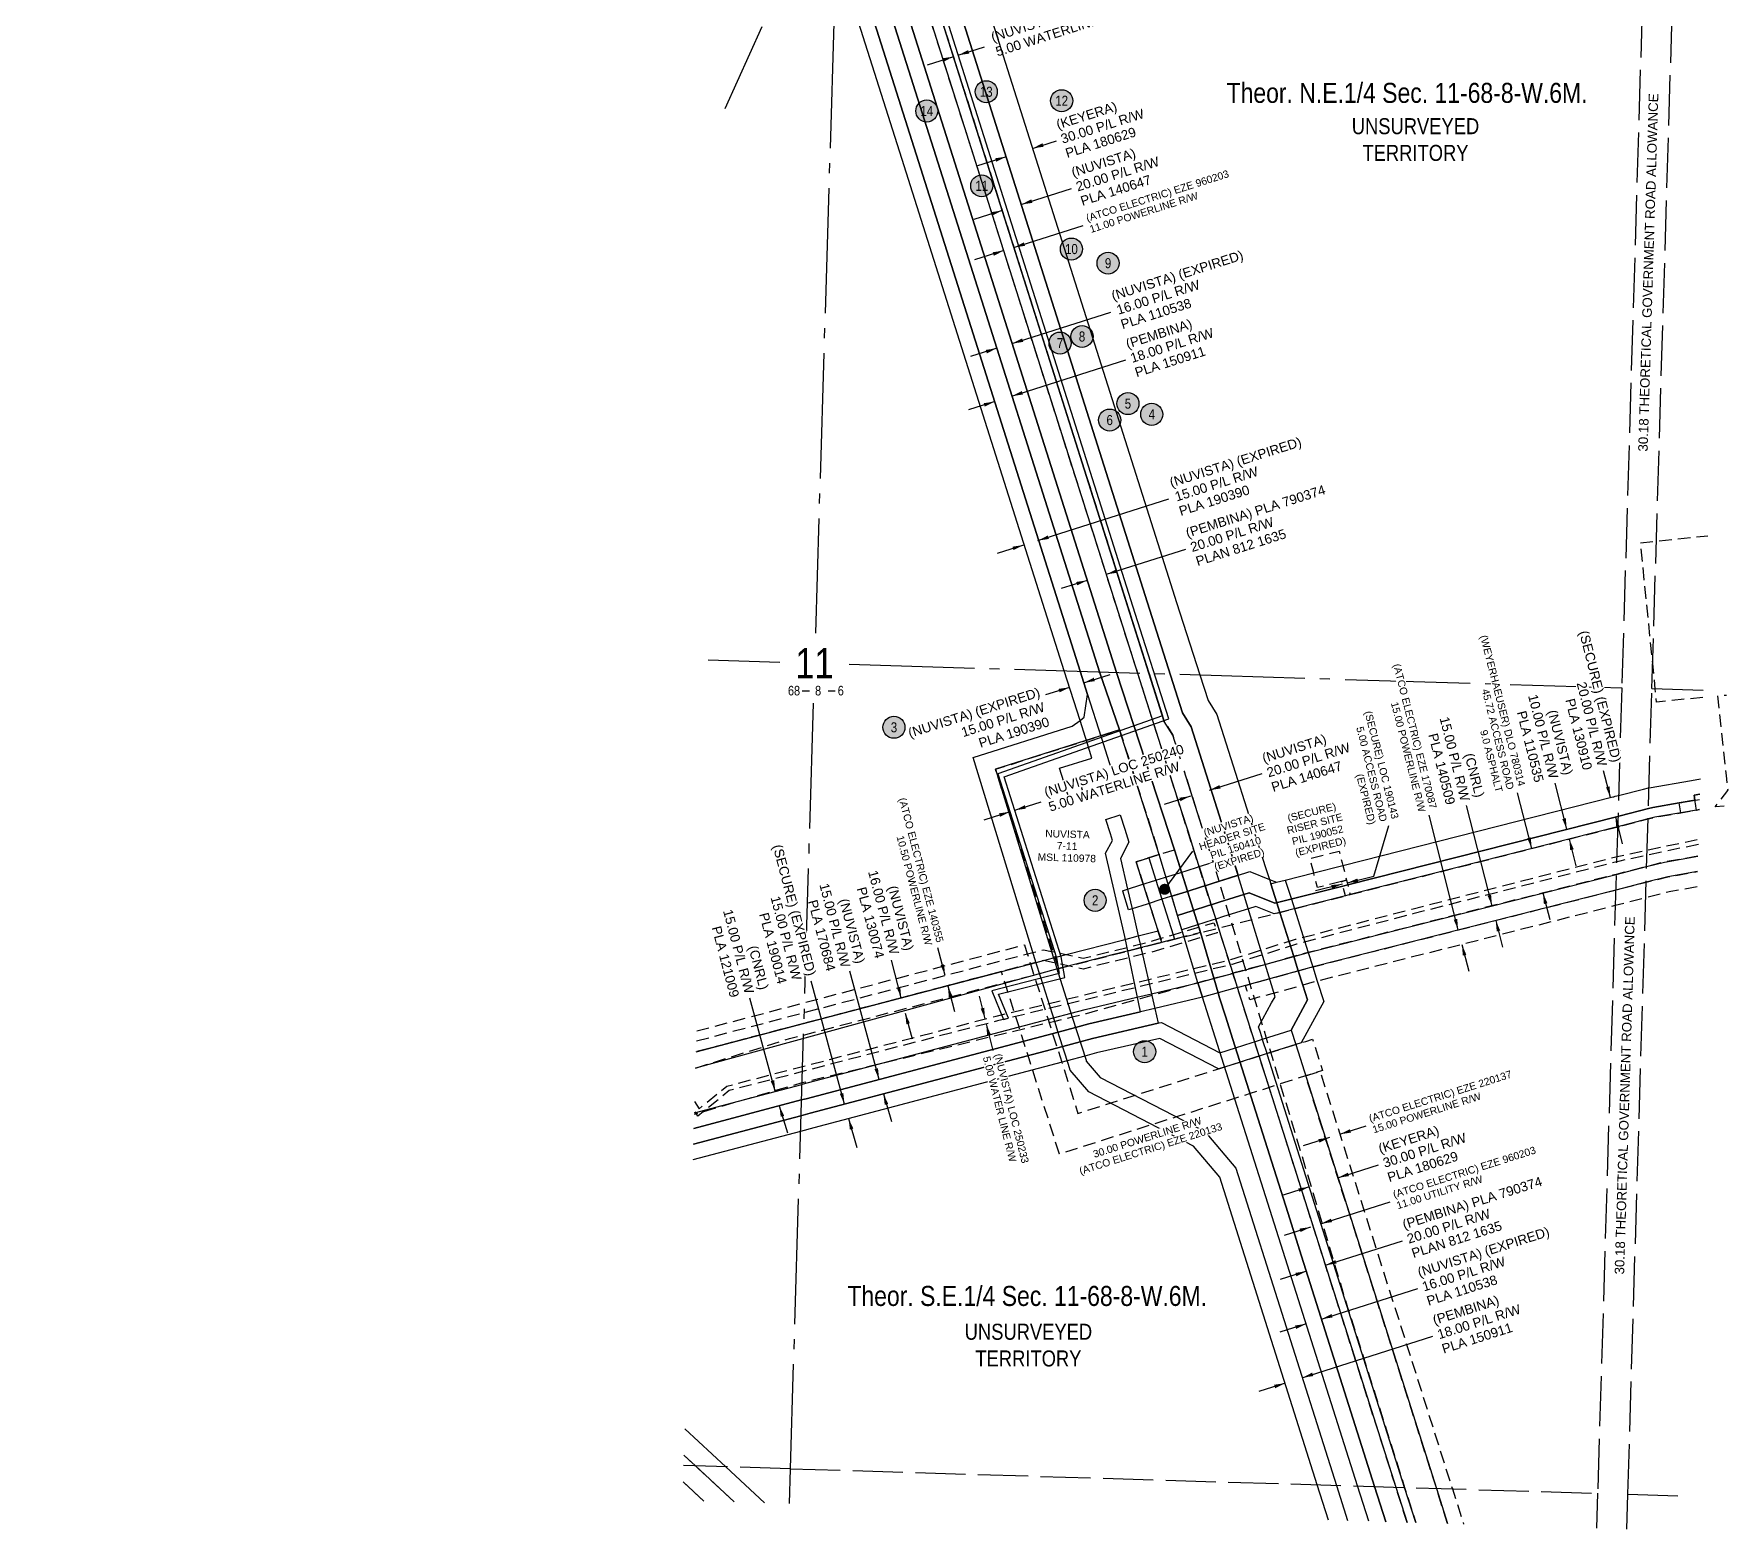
# Model space of a CAD drawing. Extents: x 360027 to 374524, y 6081760 to 6090901.
# Drawn here: x 364053 to 365744, y 6081760 to 6083253 of the extents above; entities that cross this region are included whole.
import ezdxf
from ezdxf.enums import TextEntityAlignment as Align

# ---------------------------------------------------------------- set-up
doc = ezdxf.new("R2010")
doc.units = 0
doc.header["$LTSCALE"] = 5
for name, pattern in [('foc-ACCESSROAD', [3.75, 2.5, -1.25]), ('foc-FLOWLINE', [3.75, 2.5, -1.25]), ('foc-QUARTERLINE', [33, 25, -3, 2, -3]), ('foc-UNSURVEYED', [12.5, 10, -2.5])]:
    doc.linetypes.add(name, pattern=pattern)
for name, color, linetype in [('10', 1, 'Continuous'), ('9', 3, 'Continuous'), ('AS-UNDERLAY-H', 141, 'Continuous'), ('C-AR', 13, 'foc-ACCESSROAD'), ('C-EZE', 13, 'foc-FLOWLINE'), ('C-RW', 13, 'Continuous'), ('C-SYMBOL', 7, 'Continuous'), ('C-WS', 13, 'foc-ACCESSROAD'), ('CG-NOTES', 7, 'Continuous'), ('CORRIDOR-ID', 7, 'Continuous'), ('L-QSEC', 8, 'foc-QUARTERLINE'), ('L-SECLBL', 7, 'Continuous'), ('L-UNS-T', 3, 'Continuous'), ('L-USEC', 7, 'foc-UNSURVEYED'), ('P-PROPOSED', 10, 'Continuous')]:
    doc.layers.add(name, color=color, linetype=linetype)
for name, color, linetype, lineweight in [('C-AR-T', 13, 'Continuous', 9), ('C-RW-T', 13, 'Continuous', 9), ('C-WS-T', 13, 'Continuous', 9)]:
    doc.layers.add(name, color=color, linetype=linetype, lineweight=lineweight)
doc.styles.add('175L', font='ARIALN.TTF', dxfattribs={"height": 20})
doc.styles.add('80L', font='ARIALN.TTF', dxfattribs={"height": 10})
doc.styles.add('A60', font='arial.ttf', dxfattribs={"height": 7.35})
doc.styles.add('A80', font='arial.ttf', dxfattribs={"height": 9.5})
doc.styles.add('SIMPLEX', font='ARIALN.TTF')
doc.styles.get("Standard").update_dxf_attribs({"font": 'ARIALN.TTF'})
doc.dimstyles.get("Standard").update_dxf_attribs({"dimtxt": 0.18, "dimasz": 0.18, "dimexe": 0.18, "dimexo": 0.0625, "dimgap": 0.09, "dimtad": 0, "dimtih": 1, "dimtoh": 1, "dimdec": 4, "dimzin": 0, "dimdsep": 46, "dimtxsty": 'Standard', "dimcen": 0.09, "dimadec": 0, "dimazin": 0, "dimtfac": 1, "dimtdec": 4, "dimtofl": 0, "dimtmove": 0, "dimatfit": 3, "dimfxl": 1, "dimtolj": 1, "dimtzin": 0, "dimarcsym": 0})

# ---------------------------------------------------------------- blocks, each defined once
blk = doc.blocks.new('L-SECLBL')
at = {"layer": '9', "color": 7}
for p, q in [((-5.1, -27.8), (-12.3, -27.8)), ((20.7, -27.8), (13.5, -27.8))]:
    blk.add_line(p, q, dxfattribs=at)
at = {"layer": '10', "color": 2, "style": 'SIMPLEX'}
blk.add_attdef('SEC', text='', height=30, dxfattribs=at).set_placement((0, 0), align=Align.MIDDLE)
at = {"layer": '10', "color": 5, "style": '80L'}
blk.add_attdef('TWP', text='', height=9.5, dxfattribs=at).set_placement((-14.4, -27.4), align=Align.MIDDLE_RIGHT)
blk.add_attdef('RGE', text='', height=9.5, dxfattribs=at).set_placement((3.6, -27.4), align=Align.MIDDLE_CENTER)
blk.add_attdef('MER', text='', height=9.5, dxfattribs=at).set_placement((23.2, -27.4), align=Align.MIDDLE_LEFT)
blk = doc.blocks.new('*U418')
at = {"layer": 'AS-UNDERLAY-H'}
h = blk.add_hatch(color=256, dxfattribs=at)
h.dxf.hatch_style = 1
edge = h.paths.add_edge_path()
edge.add_arc((0, 0), 11, 0, 360)
at = {"layer": 'CG-NOTES', "color": 182}
blk.add_circle((0, 0), 11, dxfattribs=at)
at = {"color": 182, "style": '80L'}
blk.add_attdef('#', text='', height=10, dxfattribs=at).set_placement((0, 0), align=Align.MIDDLE_CENTER)

msp = doc.modelspace()

# ---------------------------------------------------------------- linework, layer by layer
at = {"layer": 'C-AR', "flags": 128}
for points in [[(365739.9, 6082481.8), (365730.9, 6082481), (365743.6, 6082497.2), (365743.8, 6082497.6), (365742.2, 6082512.2), (365733.5, 6082591.8), (365742.1, 6082592.6)], [(364713.4, 6082220.3), (364806.9, 6082249.7), (364820.8, 6082253.1), (365075.7, 6082319.6), (365217.4, 6082355.5), (365296.4, 6082375.6), (365310.9, 6082379.3), (365311.9, 6082379.5), (365361.8, 6082392.2), (365366.6, 6082393.4), (365473.4, 6082420.5), (365633.5, 6082461.1), (365638.8, 6082462.5), (365663.9, 6082468.9), (365670.8, 6082470.6), (365696.7, 6082475.1), (365712.4, 6082477.8), (365715.1, 6082478.3)], [(365714.1, 6082443.5), (365635.7, 6082426.9), (365429.2, 6082374.1), (365313.1, 6082343.9), (365248.7, 6082323.7), (365014.5, 6082267.3), (364746.7, 6082197.7), (364715.7, 6082172.2), (364712.1, 6082177.9)], [(364712.4, 6082187), (364716.9, 6082179.7), (364744.4, 6082202.2), (365013.3, 6082272.1), (365247.4, 6082328.5), (365311.9, 6082348.8), (365428, 6082378.9), (365634.6, 6082431.8), (365714.2, 6082448.7)], [(365713.7, 6082431.7), (365680.4, 6082425.9), (365662.5, 6082421.3), (365632.1, 6082413.6), (365325.9, 6082335.9), (365324.8, 6082335.6), (365310.3, 6082331.6), (365281.4, 6082323.6), (365257.6, 6082317.1), (365252, 6082315.5), (365249.6, 6082314.9), (365247, 6082314.1), (365230.3, 6082309.5), (365214.7, 6082305.2), (365168.8, 6082292.6), (365157, 6082289.3), (365154.4, 6082288.6), (365103.1, 6082274.4), (365089.3, 6082271), (365071.8, 6082266.8), (364882.8, 6082220.8), (364819.3, 6082205.4), (364772.3, 6082191.6), (364712, 6082173.9)], [(364701.7, 6081833.8), (364713.1, 6081823.2), (364751.9, 6081787.2)], [(364721.4, 6081788.1), (364700.8, 6081807.2)]]:
    msp.add_lwpolyline(points, dxfattribs=at)
msp.add_lwpolyline([(365366.6, 6082393.4), (365361.8, 6082392.2), (365359.3, 6082401.9), (365358.1, 6082406.6), (365363, 6082407.8), (365364.2, 6082403.1), (365366.6, 6082393.4)], close=True, dxfattribs=at)
at = {"layer": 'C-EZE', "flags": 128}
for points in [[(364053.5, 6086116.6), (364106.2, 6085950.2), (364126.8, 6085885), (364170.4, 6085747.1), (364219.9, 6085596.8), (364266.6, 6085448.9), (364648.3, 6084244.2), (364759.7, 6083895.3), (364909.3, 6083423.2), (364918.4, 6083394.6), (365181, 6082566.2), (365189.7, 6082552.5), (365229.8, 6082425.9), (365364, 6081981.4), (365421, 6081801.6), (365432.2, 6081766.5)], [(365423.4, 6081766.7), (365215.4, 6082422.7), (365170.7, 6082563.5), (364908.2, 6083391.4), (364632.8, 6084260.1), (364260.1, 6085442.1), (364052.9, 6086097)], [(365712.8, 6082401.1), (365686.7, 6082396.5), (365661.6, 6082390.2), (365631.2, 6082382.4), (365333.7, 6082307), (365319.4, 6082303), (365288.3, 6082294.4), (365266.6, 6082288.5), (365263.6, 6082298), (365262.1, 6082302.8), (365285.9, 6082309.3), (365314.8, 6082317.3), (365329.3, 6082321.3), (365329.8, 6082321.4), (365631.6, 6082398), (365662, 6082405.7), (365683.5, 6082411.2), (365713.2, 6082416.4)], [(364714.3, 6082247.4), (364821.4, 6082275.6), (365049.9, 6082335.7), (365060.4, 6082338.4), (365068.5, 6082336.7), (365083.1, 6082333.5), (365100.2, 6082329.8), (365164.2, 6082345.7), (365175.6, 6082349.1), (365189.9, 6082353.3), (365198.6, 6082355.9), (365214.1, 6082360.5), (365230.7, 6082365.3), (365233.1, 6082357.8), (365233.9, 6082355.3), (365217.3, 6082350.4), (365201.8, 6082345.9), (365167, 6082335.6), (365100.3, 6082319.1), (365094.7, 6082320.3), (365093.1, 6082320.6), (365072.1, 6082325.2), (365060.6, 6082327.6), (365053.1, 6082325.7), (364821.1, 6082264.7), (364713.9, 6082236.5)], [(364714.6, 6082257.3), (364821.7, 6082285.5), (365041.6, 6082343.3), (365044.4, 6082334.2), (365047.5, 6082324.2), (365051.9, 6082310.3), (365052.3, 6082309.2), (365065.1, 6082269), (365066.2, 6082265.4), (365069.6, 6082254.7), (365074.2, 6082240.4), (365078.7, 6082226.1), (365094.9, 6082175), (365322.3, 6082246.9), (365329.1, 6082249.1), (365339.1, 6082217.8), (365322.2, 6082212.4), (365293.6, 6082203.4), (365285.7, 6082200.8), (365283.1, 6082200), (365266.7, 6082194.8), (365251.3, 6082189.9), (365193.2, 6082171.5), (365168.9, 6082163.8), (365076.4, 6082134.4), (365049.7, 6082218.4), (365045.2, 6082232.7), (365040.7, 6082247), (365037.1, 6082258.3), (365036.1, 6082261.4), (365023.4, 6082301.6), (365022.9, 6082303.1), (365018.6, 6082316.6), (364821.1, 6082264.6), (364713.9, 6082236.5)], [(365463.9, 6081765.5), (365452.8, 6081800.7), (365322.2, 6082212.4), (365336.5, 6082217), (365468.6, 6081800.2), (365479.8, 6081765)]]:
    msp.add_lwpolyline(points, dxfattribs=at)
at = {"layer": 'C-RW', "flags": 128}
for points in [[(364052.9, 6086097.1), (364260.1, 6085442.1), (364632.8, 6084260.1), (364858.2, 6083549.1), (364859.7, 6083544.6), (364865.8, 6083525.1), (364887.2, 6083457.7), (364896.9, 6083427.2), (364899.2, 6083420), (364908.2, 6083391.4), (365154.5, 6082614.6), (365198.4, 6082476.2), (365204.5, 6082457.1), (365209.3, 6082441.7), (365215.4, 6082422.7), (365215.8, 6082421.4), (365221.8, 6082402.3), (365227.9, 6082383.2), (365232.4, 6082369), (365235.7, 6082358.5), (365249.6, 6082314.9), (365255.6, 6082295.8), (365412.2, 6081801.9), (365423.4, 6081766.7)], [(364916.1, 6083559.5), (365185.3, 6082710.3), (365193.4, 6082684.9), (365216.7, 6082612.7), (365225, 6082587), (365233.7, 6082573.3), (365281.9, 6082421.3), (365286, 6082408.5), (365287.3, 6082404.2), (365293.4, 6082385.1), (365296.4, 6082375.6), (365310.3, 6082331.6), (365314.8, 6082317.3), (365319.4, 6082303), (365324, 6082288.3), (365307.7, 6082258.2), (365312.3, 6082243.7), (365452.8, 6081800.7), (365463.9, 6081765.5)], [(364937.5, 6083400.6), (365166.4, 6082678.4), (365199.4, 6082574.7), (365208, 6082561), (365249, 6082431.9), (365254.8, 6082412.8), (365229.8, 6082404.8), (365221.8, 6082402.3), (365219.3, 6082401.5), (365202.8, 6082396.3), (365187.4, 6082391.4), (365178.8, 6082388.7), (365164, 6082384), (365149.1, 6082379.3), (365145.5, 6082378.1), (365139.6, 6082396.7), (365139.4, 6082397.2), (365144.5, 6082398.8), (365157.7, 6082403), (365172.8, 6082407.8), (365181.3, 6082410.5), (365196.7, 6082415.3), (365213.2, 6082420.6), (365215.8, 6082421.4), (365223.7, 6082423.9), (365229.8, 6082425.9), (365189.7, 6082552.5), (365181, 6082566.2), (364918.4, 6083394.6)], [(365432.2, 6081766.5), (365421, 6081801.6), (365284.2, 6082233.1), (365283.7, 6082234.7), (365279.6, 6082247.4), (365279.1, 6082249), (365277, 6082255.9), (365275.2, 6082261.4), (365288.2, 6082285.3), (365291.6, 6082291.4), (365249, 6082431.9), (365208, 6082561), (365199.4, 6082574.7), (365166.4, 6082678.4), (364937.5, 6083400.6)], [(364856.7, 6083375), (364935.9, 6083125.3), (365097.2, 6082616.3), (365104.6, 6082593.1), (365118, 6082550.7), (365118.4, 6082549.4), (365127.7, 6082520), (365095.5, 6082509.7), (365101.5, 6082490.6), (365087.2, 6082486.1), (365076.6, 6082519.5), (365108.9, 6082529.7), (365104.1, 6082544.8), (365097, 6082567.3), (365081.3, 6082616.8), (364921.6, 6083120.8), (364853.4, 6083335.8)], [(365344.9, 6081769.1), (365333.7, 6081804.3), (365236.5, 6082111.3), (365210.3, 6082142.4), (365105.7, 6082196.4), (365087.2, 6082218.3), (365085.5, 6082223.8), (365080.9, 6082238.1), (365076.3, 6082252.5), (365071.8, 6082266.8), (365057.9, 6082310.6), (365057.5, 6082311.7), (365053.3, 6082325), (364990.2, 6082530.3), (365089.3, 6082561.7), (365097, 6082567.3), (365101.3, 6082570.4), (365104.6, 6082593.1), (365097.2, 6082616.3), (364935.9, 6083125.3), (364856.7, 6083375)], [(365385.1, 6081767.9), (365373.9, 6081803.1), (365234.2, 6082243.8), (365219.2, 6082290.9), (365214.7, 6082305.2), (365176, 6082433.4), (365136.5, 6082557.8), (365116.3, 6082615.7), (364953, 6083130.7), (364873.8, 6083380.5)], [(364873.8, 6083380.5), (364953, 6083130.7), (365116.3, 6082615.7), (365136.5, 6082557.8), (365012.6, 6082518.5), (365068.5, 6082336.7), (365070.5, 6082330.2), (365072.1, 6082325.2), (365075, 6082316), (365075.2, 6082315.3), (365089.3, 6082271), (365093.8, 6082256.7), (365098.4, 6082242.4), (365103, 6082228.1), (365103.3, 6082227.1), (365117.1, 6082210.7), (365221.7, 6082156.8), (365252.6, 6082120.2), (365352.9, 6081803.7), (365364, 6081768.5)], [(364889.2, 6083385.3), (365133.4, 6082615.2), (365191.2, 6082438.2), (365217.4, 6082355.5), (365234.8, 6082295.3), (365236.3, 6082290.5), (365242.2, 6082271.9), (365249.6, 6082248.7), (365304.3, 6082076.2), (365318.1, 6082032.6), (365391, 6081802.6), (365402.2, 6081767.4)], [(365402.2, 6081767.4), (365391, 6081802.6), (365318.1, 6082032.6), (365304.3, 6082076.2), (365249.6, 6082248.7), (365242.2, 6082271.9), (365236.3, 6082290.5), (365234.8, 6082295.3), (365217.4, 6082355.5), (365204.4, 6082396.8), (365198.3, 6082415.8), (365191.2, 6082438.2), (365133.4, 6082615.2), (364889.2, 6083385.3)], [(364779.3, 6083259.6), (364742.6, 6083177.8)], [(365715.6, 6082493.6), (365709.8, 6082492.6), (365710.7, 6082487.7), (365694.9, 6082484.9), (365668.7, 6082480.4), (365664.2, 6082479.2), (365636.2, 6082472.1), (365634.6, 6082471.7), (365633.8, 6082471.5), (365364.2, 6082403.1), (365359.3, 6082401.9), (365291.5, 6082384.7), (365265.7, 6082395.2), (365235.8, 6082385.8), (365227.9, 6082383.2), (365225.3, 6082382.4), (365208.8, 6082377.2), (365194.3, 6082372.6), (365188.5, 6082391.7), (365202.8, 6082396.3), (365219.3, 6082401.5), (365221.8, 6082402.3), (365229.8, 6082404.8), (365253.3, 6082412.3), (365266.5, 6082416.5), (365286, 6082408.5), (365293, 6082405.7), (365301.9, 6082407.9), (365330.2, 6082415.1), (365359.2, 6082422.5), (365628.9, 6082490.9), (365629.6, 6082491.1), (365631.1, 6082491.5), (365634.4, 6082492.3), (365659.3, 6082498.6), (365664.5, 6082499.9), (365664.9, 6082500), (365707.2, 6082507.4), (365716.1, 6082508.9)], [(365715.1, 6082478.3), (365712.4, 6082477.8), (365711.7, 6082481.6), (365711.6, 6082482.4), (365710.7, 6082487.7), (365709.8, 6082492.6), (365715.6, 6082493.6)], [(365715.1, 6082478.3), (365712.4, 6082477.8), (365696.7, 6082475.1), (365670.8, 6082470.6), (365663.9, 6082468.9), (365638.8, 6082462.5), (365633.5, 6082461.1), (365473.4, 6082420.5), (365366.6, 6082393.4), (365361.8, 6082392.2), (365311.9, 6082379.5), (365296.4, 6082375.6), (365290.7, 6082374.2), (365272.4, 6082381.6), (365265, 6082379.3), (365240.3, 6082371.5), (365232.4, 6082369), (365229.8, 6082368.2), (365213.3, 6082363), (365198.7, 6082358.3), (365194.3, 6082372.6), (365208.8, 6082377.2), (365225.3, 6082382.4), (365227.9, 6082383.2), (365235.8, 6082385.8), (365265.7, 6082395.2), (365291.5, 6082384.7), (365359.3, 6082401.9), (365364.2, 6082403.1), (365633.8, 6082471.5), (365634.6, 6082471.7), (365636.2, 6082472.1), (365664.2, 6082479.2), (365668.7, 6082480.4), (365694.9, 6082484.9), (365710.7, 6082487.7), (365711.2, 6082487.8), (365715.4, 6082488.5)], [(364711.6, 6082159.9), (364818.8, 6082188.4), (364823.7, 6082189.7), (365075.1, 6082256.2), (365092.6, 6082260.8), (365105.9, 6082264.3), (365157.2, 6082276.3), (365141.6, 6082351.7), (365122.4, 6082434.7), (365129.5, 6082447.3), (365127.4, 6082454), (365122.8, 6082468.3), (365137.1, 6082472.9), (365141.6, 6082458.6), (365145.7, 6082445.9), (365137.3, 6082429.6), (365144.4, 6082398.7), (365149, 6082379.3), (365155.1, 6082352.2), (365157, 6082343.9), (365158.5, 6082337.5), (365158.7, 6082336.6), (365159.3, 6082333.7), (365168.4, 6082294.4), (365168.8, 6082292.6), (365171.8, 6082279.8), (365175.1, 6082265.1), (365109.3, 6082249.7), (365097.1, 6082246.5), (365079.7, 6082241.8), (364827.6, 6082175.2), (364818.3, 6082172.7), (364711.1, 6082144.3)], [(364713.9, 6082236.5), (364821.1, 6082264.7), (365053.1, 6082325.7), (365060.6, 6082327.6), (365070.5, 6082330.2), (365072.7, 6082330.8), (365083.1, 6082333.5), (365140.6, 6082348.4), (365155.1, 6082352.2), (365174.9, 6082357.3), (365153.1, 6082426.1), (365165.8, 6082430.1), (365172.8, 6082407.8), (365178.8, 6082388.7), (365189.9, 6082353.3), (365191.3, 6082348.9), (365075.7, 6082319.6), (364713.4, 6082220)], [(365713.2, 6082416.4), (365683.5, 6082411.2), (365662, 6082405.7), (365631.6, 6082398), (365329.8, 6082321.4), (365262.1, 6082302.8), (365256, 6082301.1), (365254.1, 6082300.6), (365251.5, 6082299.9), (365234.8, 6082295.3), (365219.2, 6082291), (365214.7, 6082305.2), (365230.3, 6082309.5), (365247, 6082314.1), (365249.6, 6082314.9), (365252, 6082315.5), (365257.6, 6082317.1), (365325.9, 6082335.9), (365632.1, 6082413.6), (365662.5, 6082421.3), (365680.4, 6082425.9), (365713.7, 6082431.7)], [(364711.1, 6082144.3), (364818.3, 6082172.7), (364827.6, 6082175.2), (365079.7, 6082241.8), (365097.1, 6082246.5), (365109.3, 6082249.7), (365175.1, 6082265.1), (365176.1, 6082265.3), (365178.4, 6082265.9), (365236.7, 6082235.6), (365252.2, 6082240.5), (365268.7, 6082245.7), (365271.2, 6082246.5), (365279.1, 6082249), (365307.6, 6082258.1), (365324, 6082288.3), (365319.4, 6082303), (365314.8, 6082317.3), (365310.3, 6082331.6), (365296.4, 6082375.6), (365293.4, 6082385.1), (365287.3, 6082404.2), (365293, 6082405.7), (365301.9, 6082407.9), (365307.9, 6082388.8), (365310.9, 6082379.3), (365324.8, 6082335.6), (365329.3, 6082321.3), (365333.8, 6082307), (365340.2, 6082286.7), (365317.8, 6082245.5), (365312.3, 6082243.7), (365283.7, 6082234.7), (365275.8, 6082232.2), (365273.2, 6082231.4), (365256.7, 6082226.2), (365241.3, 6082221.3), (365235.3, 6082219.4), (365176.7, 6082249.9), (365113.4, 6082235.3), (365101.7, 6082232.2), (365084.3, 6082227.5), (364831.4, 6082160.7), (364817.9, 6082157.1), (364710.6, 6082128.6)], [(364712.1, 6082175.6), (364772.3, 6082191.6), (364819.3, 6082204), (364819.8, 6082204.2), (364882.8, 6082220.8), (365070.6, 6082270.5), (365088, 6082275.1), (365102.1, 6082278.8), (365153.8, 6082290.9), (365168.4, 6082294.4), (365214.7, 6082305.2), (365219.2, 6082290.9), (365171.8, 6082279.8), (365157.2, 6082276.3), (365105.9, 6082264.3), (365092.6, 6082260.8), (365075.1, 6082256.2), (364823.7, 6082189.7), (364818.8, 6082188.4), (364711.6, 6082159.9)], [(364702.5, 6081860.3), (364743.4, 6081822.3), (364782.2, 6081786.3)], [(364751.9, 6081787.2), (364713.1, 6081823.2), (364701.7, 6081833.8)], [(364700.8, 6081807.2), (364721.4, 6081788.1)]]:
    msp.add_lwpolyline(points, dxfattribs=at)
at = {"layer": 'C-WS', "flags": 128}
for points in [[(365718.6, 6082590.2), (365672.5, 6082585.6), (365671.1, 6082598.9), (365668.6, 6082624), (365656.4, 6082744.7), (365672.2, 6082746.3), (365723.5, 6082751.5)], [(365715.1, 6082478.3), (365712.4, 6082477.8), (365696.7, 6082475.1), (365694.9, 6082484.9), (365710.7, 6082487.7), (365711.2, 6082487.8), (365715.4, 6082488.5)]]:
    msp.add_lwpolyline(points, dxfattribs=at)
for points in [[(365075.7, 6082319.6), (365075.7, 6082319.6), (365012.6, 6082518.5), (365136.5, 6082557.8), (365176, 6082433.4), (365153.1, 6082426.1), (365178.6, 6082345.7), (365075.7, 6082319.6)], [(365178.6, 6082345.7), (365178.6, 6082345.7), (365153.1, 6082426.1), (365191.2, 6082438.2), (365217.4, 6082355.5), (365178.6, 6082345.7)], [(365358.1, 6082406.6), (365333.9, 6082400.4), (365330.2, 6082415.1), (365326.5, 6082429.5), (365355.6, 6082436.9), (365358.5, 6082425.2), (365359.2, 6082422.5), (365363, 6082407.8), (365358.1, 6082406.6)]]:
    msp.add_lwpolyline(points, close=True, dxfattribs=at)
at = {"layer": 'L-QSEC'}
for p, q in [((364856.2, 6083428.5), (364832.9, 6082654.4)), ((364725.9, 6082627.6), (364797.5, 6082625.4)), ((364866.7, 6082623.3), (365637.7, 6082599.9)), ((365667.8, 6082599), (365718.8, 6082597.4)), ((364830.7, 6082584.4), (364807.7, 6081820.3)), ((364807.7, 6081820.3), (364806.7, 6081785.5))]:
    msp.add_line(p, q, dxfattribs=at)
at = {"layer": 'L-USEC'}
for p, q in [((365661.8, 6083404), (365637.7, 6082599.9)), ((365667.8, 6082599), (365691.9, 6083403.1)), ((365637.7, 6082599.9), (365613.6, 6081795.8)), ((365643.8, 6081794.9), (365667.8, 6082599)), ((364807.7, 6081820.3), (364701.3, 6081823.6)), ((364807.7, 6081820.3), (365613.6, 6081795.8)), ((365613.6, 6081795.8), (365612.5, 6081761)), ((365642.7, 6081760), (365643.8, 6081794.9)), ((365643.8, 6081794.9), (365694.2, 6081793.3))]:
    msp.add_line(p, q, dxfattribs=at)
at = {"layer": 'P-PROPOSED', "flags": 128}
msp.add_lwpolyline([(364759.7, 6083895.3), (364998.5, 6083142), (365147.4, 6082672.4), (365179.2, 6082571.8), (365015.1, 6082513.9), (365073.4, 6082330.2), (365076.1, 6082314.5), (365009, 6082297.5), (365020.6, 6082268.8), (365025.6, 6082270), (365023.6, 6082274.8), (365015.8, 6082294), (365081.8, 6082310.8), (365078.2, 6082331.4), (365021.4, 6082510.8), (365185.5, 6082568.7), (365152.1, 6082673.9), (365003.2, 6083143.5), (364764.7, 6083896.1)], dxfattribs=at)

# ---------------------------------------------------------------- block references
at = {"layer": 'CG-NOTES', "xscale": 1.000381145216327, "yscale": 1.000381145216327, "zscale": 1.000381145216327}
for p, values in [((365003.4, 6083194.8), {'#': '13'}), ((365078.7, 6083185.8), {'#': '12'}), ((364944.1, 6083175.6), {'#': '14'}), ((364998.9, 6083100.9), {'#': '11'}), ((365088.4, 6083037.8), {'#': '10'}), ((365077.1, 6082943.9), {'#': '7'}), ((365099, 6082950.5), {'#': '8'}), ((365144.8, 6082883.5), {'#': '5'}), ((365126.6, 6082867.1), {'#': '6'}), ((364911.3, 6082560.4), {'#': '3'}), ((365112.1, 6082387.7), {'#': '2'}), ((365161.5, 6082236.6), {'#': '1'})]:
    msp.add_blockref('*U418', p, dxfattribs=at).add_auto_attribs(values)
at = {"layer": 'L-SECLBL'}
msp.add_blockref('L-SECLBL', (364832, 6082624.4), dxfattribs=at).add_auto_attribs({'SEC': '11', 'TWP': '68', 'RGE': '8', 'MER': '6'})

# ---------------------------------------------------------------- texts
at = {"layer": 'C-AR-T', "style": 'A60'}
msp.add_text('9.0 ASPHALT', height=7.35, rotation=284.2382, dxfattribs=at).set_placement((365515.5, 6082495.7), align=Align.MIDDLE_RIGHT)
at = {"layer": 'C-RW-T', "style": 'A80'}
for s, rotation, p in [('(NUVISTA) LOC 250240', 17.5889, (365008.6, 6083249)), ('5.00 WATERLINE R/W', 17.5889, (365013.2, 6083234.5)), ('(KEYERA)', 17.5921, (365073.7, 6083161.7)), ('30.00 P/L R/W', 17.5921, (365078.2, 6083147.4)), ('PLA 180629', 17.5921, (365082.8, 6083133.1)), ('(NUVISTA)', 17.5921, (365088.8, 6083114)), ('20.00 P/L R/W', 17.5921, (365093.3, 6083099.7)), ('PLA 140647', 17.5921, (365097.9, 6083085.4)), ('(PEMBINA)', 17.5921, (365143.1, 6082942.9)), ('18.00 P/L R/W', 17.5921, (365147.6, 6082928.6)), ('PLA 150911', 17.5921, (365152.1, 6082914.3)), ('(PEMBINA) PLA 790374', 17.5921, (365202.9, 6082754.1)), ('20.00 P/L R/W', 17.5921, (365207.5, 6082739.8)), ('(KEYERA)', 17.5917, (365395.2, 6082139.5)), ('30.00 P/L R/W', 17.5917, (365399.7, 6082125.2)), ('PLA 180629', 17.5917, (365404.2, 6082110.8)), ('(PEMBINA) PLA 790374', 17.5917, (365419.2, 6082063.7)), ('20.00 P/L R/W', 17.5917, (365423.7, 6082049.4)), ('PLAN 812 1635', 17.5917, (365428.3, 6082035.1)), ('(NUVISTA) (EXPIRED)', 17.5917, (365434.3, 6082016)), ('16.00 P/L R/W', 17.5917, (365438.8, 6082001.7)), ('PLA 110538', 17.5917, (365443.4, 6081987.4)), ('(PEMBINA)', 17.5917, (365449.4, 6081968.3)), ('18.00 P/L R/W', 17.5917, (365454, 6081954)), ('PLA 150911', 17.5917, (365458.5, 6081939.7))]:
    msp.add_text(s, height=9.5, rotation=rotation, dxfattribs=at).set_placement(p, align=Align.MIDDLE_LEFT)
for s, rotation, p in [('(NUVISTA) (EXPIRED)', 17.5922, (365058, 6082591.3)), ('15.00 P/L R/W', 17.5922, (365062.6, 6082576.6)), ('PLA 190390', 17.5922, (365067.3, 6082561.9)), ('16.00 P/L R/W', 284.7724, (364907.4, 6082332.8)), ('15.00 P/L R/W', 284.7282, (364858.7, 6082319.9)), ('PLA 130074', 284.7724, (364892.7, 6082328.9)), ('(NUVISTA)', 284.7724, (364922.1, 6082336.7)), ('15.00 P/L R/W', 284.7281, (364762.6, 6082293.7)), ('PLA 190014', 284.7282, (364795.3, 6082303.3)), ('15.00 P/L R/W', 284.7281, (364810, 6082307.1)), ('PLA 170684', 284.7282, (364844, 6082316.1)), ('(NUVISTA)', 284.7282, (364873.4, 6082323.8)), ('PLA 121009', 284.7281, (364747.9, 6082289.9)), ('(CNRL)', 284.7281, (364777.3, 6082297.6))]:
    msp.add_text(s, height=9.5, rotation=rotation, dxfattribs=at).set_placement(p, align=Align.RIGHT)
for s, p in [('10.00 P/L R/W', (365569.9, 6082509.5)), ('PLA 130910', (365603.8, 6082518.1)), ('15.00 P/L R/W', (365481.6, 6082487.1)), ('PLA 110535', (365555.4, 6082505.8)), ('(NUVISTA)', (365584.5, 6082513.2)), ('PLA 140509', (365467.1, 6082483.4)), ('(CNRL)', (365496.2, 6082490.8))]:
    msp.add_text(s, height=9.5, rotation=284.2382, dxfattribs=at).set_placement(p, align=Align.MIDDLE_RIGHT)
for s, p in [('(NUVISTA)', (365280.6, 6082524.7)), ('20.00 P/L R/W', (365285.2, 6082510.3)), ('PLA 140647', (365289.8, 6082495.8))]:
    msp.add_text(s, height=9.5, rotation=17.5854, dxfattribs=at).set_placement(p)
at = {"layer": 'C-SYMBOL', "color": 3, "style": '175L'}
for s, p in [('Theor. N.E.1/4 Sec. 11-68-8-W.6M.', (365423.4, 6083177.7)), ('Theor. S.E.1/4 Sec. 11-68-8-W.6M.', (365044.3, 6081976.8))]:
    msp.add_text(s, height=19.994, dxfattribs=at).set_placement(p, align=Align.BOTTOM_CENTER)
at = {"layer": 'C-WS-T', "style": 'A60'}
for s, rotation, p in [('(ATCO ELECTRIC) EZE 960203', 17.5921, (365103.3, 6083068.4)), ('11.00 POWERLINE R/W', 17.5921, (365106.8, 6083057.3)), ('(ATCO ELECTRIC) EZE 220137', 17.5917, (365385.6, 6082169.6)), ('15.00 POWERLINE R/W', 17.5917, (365389.1, 6082158.5)), ('(ATCO ELECTRIC) EZE 960203', 17.5917, (365409.6, 6082093.8)), ('11.00 UTILITY R/W', 17.5917, (365413.1, 6082082.8))]:
    msp.add_text(s, height=7.35, rotation=rotation, dxfattribs=at).set_placement(p, align=Align.MIDDLE_LEFT)
for s, p in [('45.72 ACCESS ROAD', (365526.8, 6082498.5)), ('15.00 POWERLINE R/W', (365438.5, 6082476.1))]:
    msp.add_text(s, height=7.35, rotation=284.2382, dxfattribs=at).set_placement(p, align=Align.MIDDLE_RIGHT)
for s, rotation, p in [('(SECURE) LOC 190143', 284.2379, (365408.1, 6082468.4)), ('5.00 ACCESS ROAD', 284.2379, (365396.6, 6082465.5)), ('(EXPIRED)', 284.2381, (365385.2, 6082462.6)), ('(ATCO ELECTRIC) EZE 140355', 284.7281, (364953.9, 6082345)), ('10.50 POWERLINE R/W', 284.7281, (364942.5, 6082342))]:
    msp.add_text(s, height=7.35, rotation=rotation, dxfattribs=at).set_placement(p, align=Align.RIGHT)
for s, rotation, p in [('(SECURE)', 14.2345, (365329.2, 6082472.1)), ('RISER SITE', 14.2345, (365332.2, 6082460.7)), ('PIL 190052', 14.2345, (365335, 6082449.3)), ('NUVISTA', 358.2569, (365084.4, 6082450.1)), ('7-11', 358.2569, (365084, 6082438.3)), ('(EXPIRED)', 14.2344, (365337.9, 6082437.8)), ('MSL 110978', 358.2569, (365083.7, 6082426.5))]:
    msp.add_text(s, height=7.35, rotation=rotation, dxfattribs=at).set_placement(p, align=Align.CENTER)
at = {"layer": 'CORRIDOR-ID', "style": 'A80'}
for p in [(365664.1, 6083014.4), (365640.6, 6082193)]:
    msp.add_text('30.18 THEORETICAL GOVERNMENT ROAD ALLOWANCE', height=9.5, rotation=88.2847, dxfattribs=at).set_placement(p, align=Align.MIDDLE_CENTER)
at = {"layer": 'L-UNS-T', "color": 3, "char_height": 15.995, "attachment_point": 5, "style": '80L'}
for insert in [(365431.8, 6083147), (365045.5, 6081943.6)]:
    msp.add_mtext_dynamic_manual_height_columns('UNSURVEYED TERRITORY', width=126.378, gutter_width=47.5, heights=[0], dxfattribs=dict(at, insert=insert))

# ---------------------------------------------------------------- leaders
at = {"layer": 'C-AR-T'}
for points, override in [([(365547.8, 6082439.4), (365533.7, 6082495.1)], {"dimasz": 11}), ([(365363.6, 6082405.1), (365390.3, 6082411.8), (365405.2, 6082462.5)], {"dimasz": 11, "dimgap": 5, "dimtad": 0}), ([(365358.8, 6082403.9), (365332.1, 6082397.1)], {"dimasz": 11}), ([(365559, 6082395.1), (365565.8, 6082368.4)], {"dimasz": 11}), ([(365002.3, 6082269.3), (364996.6, 6082292.1)], {"dimasz": 11}), ([(365003.3, 6082264.4), (365010.1, 6082237.8)], {"dimasz": 11})]:
    msp.add_leader(points, dimstyle='Standard', override=override, dxfattribs=at)
at = {"layer": 'C-RW-T'}
for points in [[(364975.4, 6083231.3), (365001.6, 6083239.6)], [(364970.6, 6083229.8), (364944.4, 6083221.5)], [(365049.6, 6083138.3), (365073.5, 6083145.9)], [(365023.3, 6083130), (364994.7, 6083120.9)], [(365038.4, 6083082.3), (365088.6, 6083098.2)], [(365019.3, 6083076.2), (364991.1, 6083067.3)], [(365029.3, 6082943.5), (365127.7, 6082974.7)], [(365013.9, 6082938.7), (364987.8, 6082930.4)], [(365029, 6082891), (365142.8, 6082927.1)], [(365011.9, 6082885.5), (364985.6, 6082877.2)], [(365054.9, 6082746.8), (365185.8, 6082788.4)], [(365040.6, 6082742.3), (365014.4, 6082734)], [(365123.3, 6082713.1), (365202.7, 6082738.3)], [(365104.2, 6082707.1), (365078.1, 6082698.8)], [(365100.8, 6082604.9), (365127.1, 6082613.2)], [(365086.6, 6082600.3), (365062.7, 6082592.8)], [(365226.2, 6082497.7), (365278.7, 6082514.4)], [(365626.4, 6082490.3), (365619.6, 6082516.9)], [(365582.8, 6082458.6), (365571.1, 6082504.6)], [(365031.9, 6082477.6), (365058.1, 6082485.9)], [(365207.2, 6082491.7), (365181, 6082483.4)], [(365508.2, 6082382.2), (365482.8, 6082482.2)], [(365027.1, 6082476.1), (365000.9, 6082467.8)], [(365631.3, 6082470.9), (365638.1, 6082444.2)], [(365585.3, 6082448.9), (365592, 6082422.2)], [(365511.9, 6082367.7), (365518.7, 6082341)], [(364918.6, 6082290.3), (364908.7, 6082327.9)], [(364896.5, 6082209), (364867.3, 6082317.1)], [(364861.9, 6082184.3), (364828.7, 6082306.9)], [(364792.9, 6082197.1), (364767.5, 6082289.9)], [(364922.6, 6082275.1), (364929.4, 6082249.3)], [(364900.7, 6082194.6), (364908.9, 6082166.9)], [(364796.9, 6082182.7), (364804.9, 6082155.5)], [(364866, 6082169.9), (364874.3, 6082141.1)], [(365354.4, 6082110.8), (365394.9, 6082123.6)], [(365325.8, 6082101.7), (365299.6, 6082093.4)], [(365342, 6082023.5), (365419, 6082047.9)], [(365322.9, 6082017.4), (365296.7, 6082009.1)], [(365338, 6081969.7), (365434.1, 6082000.2)], [(365322.6, 6081964.9), (365296.4, 6081956.5)], [(365318.8, 6081911.2), (365449.2, 6081952.5)], [(365301.7, 6081905.7), (365275.4, 6081897.4)]]:
    msp.add_leader(points, dimstyle='Standard', override={"dimasz": 11}, dxfattribs=at)
at = {"layer": 'C-WS-T'}
for points, override in [([(365031, 6083039.4), (365100.3, 6083061.3)], {"dimasz": 11}), ([(365020.9, 6083036.2), (364991.8, 6083026.9)], {"dimasz": 11}), ([(365474.4, 6082358.1), (365445.4, 6082472.7)], {"dimasz": 11}), ([(365181.5, 6082398.7), (365209.6, 6082436.8)], {"dimasz": 11, "dimldrblk": 'Dot'}), ([(365478.1, 6082343.6), (365484.9, 6082317)], {"dimasz": 11}), ([(364962.4, 6082312.7), (364955.1, 6082340.2)], {"dimasz": 11}), ([(364965, 6082302.5), (364971.8, 6082276.8)], {"dimasz": 11}), ([(365356.4, 6082154.2), (365382.6, 6082162.6)], {"dimasz": 11}), ([(365345.9, 6082150.9), (365319.7, 6082142.6)], {"dimasz": 11}), ([(365337.5, 6082064.9), (365406.6, 6082086.8)], {"dimasz": 11}), ([(365327.1, 6082061.6), (365300.8, 6082053.2)], {"dimasz": 11})]:
    msp.add_leader(points, dimstyle='Standard', override=override, dxfattribs=at)

# ---------------------------------------------------------------- next in the draw order: texts
at = {"layer": 'C-RW-T', "char_height": 9.5, "style": 'A80', "bg_fill": 3, "box_fill_scale": 1.15, "bg_fill_color": 256, "bg_fill_true_color": 256, "bg_fill_transparency": 0}
for s, insert, width, attachment_point, rotation in [('(NUVISTA) (EXPIRED)', (365127.3, 6082995.3), 145.046, 1, 17.5921), ('PLA 190390', (365194.7, 6082780.4), 79.045, 1, 17.5921), ('(SECURE) (EXPIRED)', (365637.4, 6082527.1), 141.58, 3, 284.2382), ('5.00 WATERLINE R/W', (365064.6, 6082485.2), 142.798, 1, 17.5889), ('(SECURE) (EXPIRED)', (364833.7, 6082313.9), 141.768, 3, 284.7281)]:
    msp.add_mtext(s, dxfattribs=dict(at, insert=insert, width=width, attachment_point=attachment_point, rotation=rotation))
at = {"layer": 'C-WS-T', "char_height": 7.35, "style": 'A60', "bg_fill": 3, "box_fill_scale": 1.15, "bg_fill_color": 256, "bg_fill_true_color": 256, "bg_fill_transparency": 0}
for s, insert, width, attachment_point, rotation in [('(WEYERHAEUSER) DLO 780314', (365541.5, 6082502.8), 160.608, 3, 284.2382), ('(ATCO ELECTRIC) EZE 170087', (365453.2, 6082480.3), 154.295, 3, 284.2382), ('(NUVISTA) LOC 250233', (365018.5, 6082235.4), 117.604, 1, 284.2405), ('(ATCO ELECTRIC) EZE 220133', (365166.4, 6082143.3), 155.261, 2, 17.6034)]:
    msp.add_mtext(s, dxfattribs=dict(at, insert=insert, width=width, attachment_point=attachment_point, rotation=rotation))

# ---------------------------------------------------------------- next in the draw order: texts
at = {"layer": 'C-RW-T', "char_height": 9.5, "style": 'A80', "bg_fill": 3, "box_fill_scale": 1.15, "bg_fill_color": 256, "bg_fill_true_color": 256, "bg_fill_transparency": 0}
for s, insert, width, attachment_point, rotation in [('16.00 P/L R/W', (365132.4, 6082981.2), 92.424, 1, 17.5921), ('15.00 P/L R/W', (365190.6, 6082794.8), 92.424, 1, 17.5921), ('PLAN 812 1635', (365211.5, 6082730.3), 99.8, 1, 17.5921), ('20.00 P/L R/W', (365623, 6082523.1), 91.443, 3, 284.2382), ('(NUVISTA) LOC 250240', (365060.2, 6082499.8), 153.248, 1, 17.5889)]:
    msp.add_mtext(s, dxfattribs=dict(at, insert=insert, width=width, attachment_point=attachment_point, rotation=rotation))
at = {"layer": 'C-WS-T', "char_height": 7.35, "style": 'A60', "bg_fill": 3, "box_fill_scale": 1.15, "bg_fill_color": 256, "bg_fill_true_color": 256, "bg_fill_transparency": 0}
for s, insert, width, attachment_point, rotation in [('HEADER SITE', (365247.6, 6082454.9), 73.212, 2, 17.5986), ('5.00 WATER LINE R/W', (365007.1, 6082232.7), 112.59, 1, 284.2405), ('30.00 POWERLINE R/W', (365163, 6082154.6), 117.952, 2, 17.6034)]:
    msp.add_mtext(s, dxfattribs=dict(at, insert=insert, width=width, attachment_point=attachment_point, rotation=rotation))

# ---------------------------------------------------------------- next in the draw order: block references
at = {"layer": 'CG-NOTES', "xscale": 1.000381145216327, "yscale": 1.000381145216327, "zscale": 1.000381145216327}
msp.add_blockref('*U418', (365125, 6083023.7), dxfattribs=at).add_auto_attribs({'#': '9'})

# ---------------------------------------------------------------- next in the draw order: texts
at = {"layer": 'C-RW-T', "char_height": 9.5, "attachment_point": 1, "rotation": 17.5921, "style": 'A80', "bg_fill": 3, "box_fill_scale": 1.15, "bg_fill_color": 256, "bg_fill_true_color": 256, "bg_fill_transparency": 0}
for s, insert, width in [('PLA 110538', (365136.6, 6082966.8), 79.045), ('(NUVISTA) (EXPIRED)', (365185.4, 6082808.9), 145.046)]:
    msp.add_mtext(s, dxfattribs=dict(at, insert=insert, width=width))
at = {"layer": 'C-WS-T', "insert": (365251.2, 6082443.6), "char_height": 7.35, "width": 57.138, "attachment_point": 2, "rotation": 17.5986, "style": 'A60', "bg_fill": 3, "box_fill_scale": 1.15, "bg_fill_color": 256, "bg_fill_true_color": 256, "bg_fill_transparency": 0}
msp.add_mtext('PIL 150410', dxfattribs=at)

# ---------------------------------------------------------------- next in the draw order: block references
at = {"layer": 'CG-NOTES', "xscale": 1.000381145216327, "yscale": 1.000381145216327, "zscale": 1.000381145216327}
msp.add_blockref('*U418', (365168.6, 6082872.8), dxfattribs=at).add_auto_attribs({'#': '4'})

# ---------------------------------------------------------------- next in the draw order: texts
at = {"layer": 'C-WS-T', "insert": (365244, 6082466.2), "char_height": 7.35, "width": 57.178, "attachment_point": 2, "rotation": 17.5986, "style": 'A60', "bg_fill": 3, "box_fill_scale": 1.15, "bg_fill_color": 256, "bg_fill_true_color": 256, "bg_fill_transparency": 0}
msp.add_mtext('(NUVISTA)', dxfattribs=at)

# ---------------------------------------------------------------- next in the draw order: texts
at = {"layer": 'C-WS-T', "insert": (365254.8, 6082432.2), "char_height": 7.35, "width": 57.758, "attachment_point": 2, "rotation": 17.5986, "style": 'A60', "bg_fill": 3, "box_fill_scale": 1.15, "bg_fill_color": 256, "bg_fill_true_color": 256, "bg_fill_transparency": 0}
msp.add_mtext('(EXPIRED)', dxfattribs=at)

doc.saveas('drawing.dxf')
